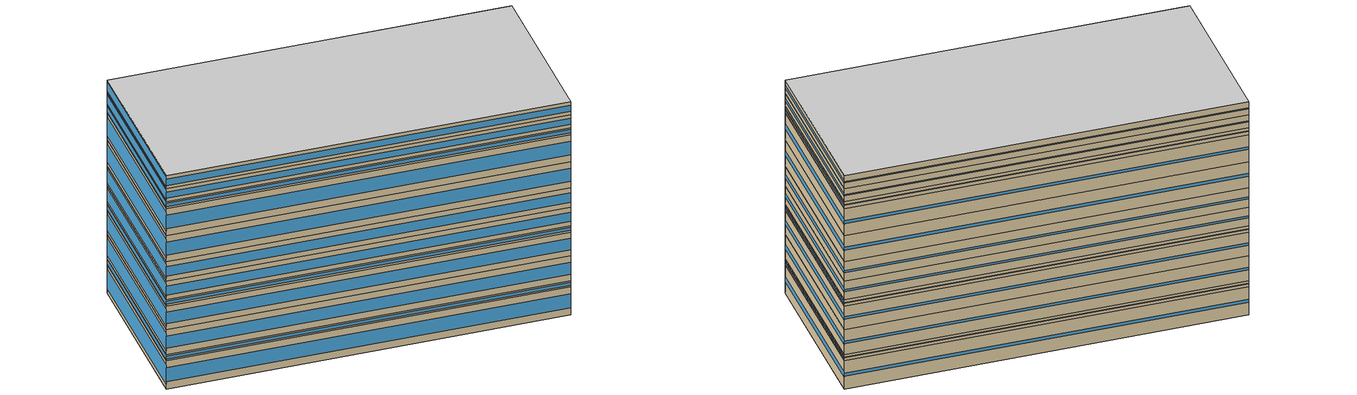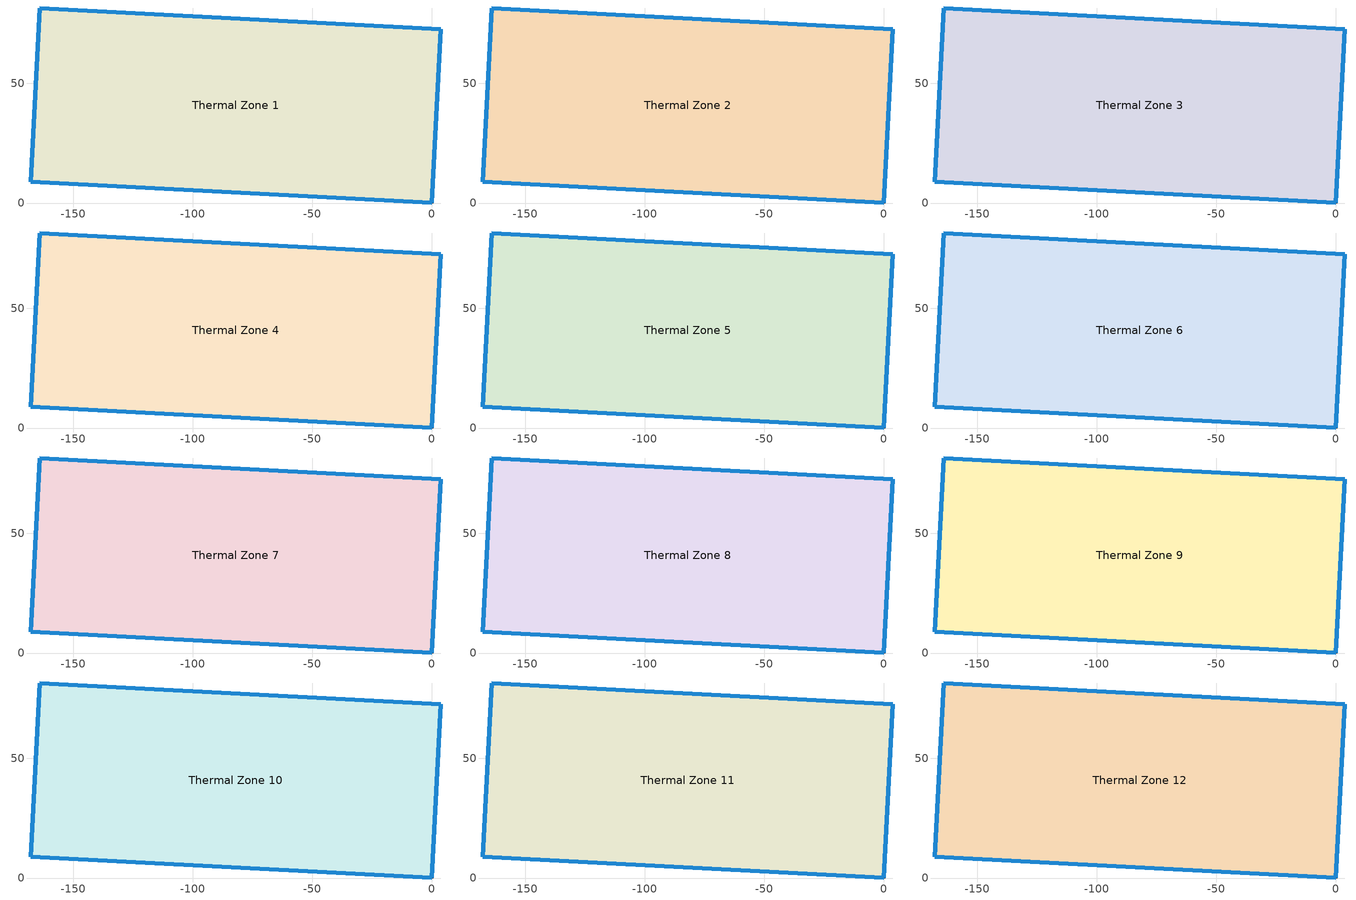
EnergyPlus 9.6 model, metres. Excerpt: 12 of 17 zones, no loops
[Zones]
Thermal Zone 1
 floor ground (ExtSlabCarpet): 0,0 -167.71,8.79 -163.9,81.57 3.81,72.78 z0
 wall outside (Ext Wall): -163.9,81.57 -167.71,8.79 0,0 3.81,72.78 -163.9,81.57 z0:13.33
 window (Ext Window): -163.9,81.56 -167.71,8.8 z2.13:11.2; 0,0.01 3.81,72.77 z5.47:7.86; -167.7,8.79 -0.01,0 z3.4:9.93; 3.8,72.78 -163.89,81.57 z6:7.33
Thermal Zone 2
 floor to Thermal Zone 1 (Interior Floor): 0,0 -167.71,8.79 -163.9,81.57 3.81,72.78 z13.33
 wall outside (Ext Wall): -163.9,81.57 -167.71,8.79 0,0 3.81,72.78 -163.9,81.57 z13.33:16.1
 window (Ext Window): -163.9,81.56 -167.71,8.8 z13.77:15.66; 0,0.01 3.81,72.77 z14.47:14.96; -167.7,8.79 -0.01,0 z14.04:15.39; 3.8,72.78 -163.89,81.57 z14.58:14.85
Thermal Zone 3
 floor to Thermal Zone 2 (Interior Floor): 0,0 -167.71,8.79 -163.9,81.57 3.81,72.78 z16.1
 wall outside (Ext Wall): -163.9,81.57 -167.71,8.79 0,0 3.81,72.78 -163.9,81.57 z16.1:27.74
 window (Ext Window): -163.9,81.56 -167.71,8.8 z17.96:25.88; 0,0.01 3.81,72.77 z20.87:22.97; -167.7,8.79 -0.01,0 z19.07:24.77; 3.8,72.78 -163.89,81.57 z21.34:22.5
Thermal Zone 4
 floor to Thermal Zone 3 (Interior Floor): 0,0 -167.71,8.79 -163.9,81.57 3.81,72.78 z27.74
 wall outside (Ext Wall): -163.9,81.57 -167.71,8.79 0,0 3.81,72.78 -163.9,81.57 z27.74:38.95
 window (Ext Window): -163.9,81.56 -167.71,8.8 z29.53:37.16; 0,0.01 3.81,72.77 z32.34:34.35; -167.7,8.79 -0.01,0 z30.6:36.09; 3.8,72.78 -163.89,81.57 z32.78:33.91
Thermal Zone 5
 floor to Thermal Zone 4 (Interior Floor): 0,0 -167.71,8.79 -163.9,81.57 3.81,72.78 z38.95
 wall outside (Ext Wall): -163.9,81.57 -167.71,8.79 0,0 3.81,72.78 -163.9,81.57 z38.95:41.85
 window (Ext Window): -163.9,81.56 -167.71,8.8 z39.41:41.39; 0,0.01 3.81,72.77 z40.14:40.66; -167.7,8.79 -0.01,0 z39.69:41.11; 3.8,72.78 -163.89,81.57 z40.25:40.54
Thermal Zone 6
 floor to Thermal Zone 5 (Interior Floor): 0,0 -167.71,8.79 -163.9,81.57 3.81,72.78 z41.85
 wall outside (Ext Wall): -163.9,81.57 -167.71,8.79 0,0 3.81,72.78 -163.9,81.57 z41.85:50.53
 window (Ext Window): -163.9,81.56 -167.71,8.8 z43.24:49.14; 0,0.01 3.81,72.77 z45.41:46.97; -167.7,8.79 -0.01,0 z44.06:48.32; 3.8,72.78 -163.89,81.57 z45.76:46.62
Thermal Zone 7
 floor to Thermal Zone 6 (Interior Floor): 0,0 -167.71,8.79 -163.9,81.57 3.81,72.78 z50.53
 wall outside (Ext Wall): -163.9,81.57 -167.71,8.79 0,0 3.81,72.78 -163.9,81.57 z50.53:59.75
 window (Ext Window): -163.9,81.56 -167.71,8.8 z52.01:58.27; 0,0.01 3.81,72.77 z54.31:55.97; -167.7,8.79 -0.01,0 z52.88:57.4; 3.8,72.78 -163.89,81.57 z54.68:55.6
Thermal Zone 8
 floor to Thermal Zone 7 (Interior Floor): 0,0 -167.71,8.79 -163.9,81.57 3.81,72.78 z59.75
 wall outside (Ext Wall): -163.9,81.57 -167.71,8.79 0,0 3.81,72.78 -163.9,81.57 z59.75:71.99
 window (Ext Window): -163.9,81.56 -167.71,8.8 z61.71:70.03; 0,0.01 3.81,72.77 z64.77:66.97; -167.7,8.79 -0.01,0 z62.87:68.87; 3.8,72.78 -163.89,81.57 z65.26:66.48
Thermal Zone 9
 floor to Thermal Zone 8 (Interior Floor): 0,0 -167.71,8.79 -163.9,81.57 3.81,72.78 z71.99
 wall outside (Ext Wall): -163.9,81.57 -167.71,8.79 0,0 3.81,72.78 -163.9,81.57 z71.99:84.75
 window (Ext Window): -163.9,81.56 -167.71,8.8 z74.03:82.71; 0,0.01 3.81,72.77 z77.22:79.52; -167.7,8.79 -0.01,0 z75.24:81.5; 3.8,72.78 -163.89,81.57 z77.73:79.01
Thermal Zone 10
 floor to Thermal Zone 9 (Interior Floor): 0,0 -167.71,8.79 -163.9,81.57 3.81,72.78 z84.75
 wall outside (Ext Wall): -163.9,81.57 -167.71,8.79 0,0 3.81,72.78 -163.9,81.57 z84.75:88.01
 window (Ext Window): -163.9,81.56 -167.71,8.8 z85.27:87.49; 0,0.01 3.81,72.77 z86.09:86.67; -167.7,8.79 -0.01,0 z85.58:87.18; 3.8,72.78 -163.89,81.57 z86.22:86.54
Thermal Zone 11
 floor to Thermal Zone 10 (Interior Floor): 0,0 -167.71,8.79 -163.9,81.57 3.81,72.78 z88.01
 wall outside (Ext Wall): -163.9,81.57 -167.71,8.79 0,0 3.81,72.78 -163.9,81.57 z88.01:94.02
 window (Ext Window): -163.9,81.56 -167.71,8.8 z88.97:93.06; 0,0.01 3.81,72.77 z90.47:91.56; -167.7,8.79 -0.01,0 z89.54:92.49; 3.8,72.78 -163.89,81.57 z90.71:91.32
Thermal Zone 12
 floor to Thermal Zone 11 (Interior Floor): 0,0 -167.71,8.79 -163.9,81.57 3.81,72.78 z94.02
 wall outside (Ext Wall): -163.9,81.57 -167.71,8.79 0,0 3.81,72.78 -163.9,81.57 z94.02:100.13
 window (Ext Window): -163.9,81.56 -167.71,8.8 z95:99.15; 0,0.01 3.81,72.77 z96.53:97.62; -167.7,8.79 -0.01,0 z95.58:98.57; 3.8,72.78 -163.89,81.57 z96.77:97.38
 ceiling to Thermal Zone 13 (Interior Ceiling): 3.81,72.78 -163.9,81.57 -167.71,8.79 0,0 z100.13
[Building]
Building 1: North Axis {deg}=-0
[Site:Location]
Washington Dc Dulles IntL Ar: Latitude {deg}=38.98; Longitude {deg}=-77.47; Time Zone {hr}=-5; Elevation {m}=82
[SizingPeriod:DesignDay] Day of Month=21; Dry-Bulb Temperature Range Modifier Type=DefaultMultipliers; Barometric Pressure {Pa}=86790; Rain Indicator=No; Snow Indicator=No; Daylight Saving Time Indicator=No; Begin Environment Reset Mode=FullResetAtBeginEnvironment
Name | Month | Day Type | Maximum Dry-Bulb Temperature {C} | Daily Dry-Bulb Temperature Range {deltaC} | Humidity Condition Type | Wetbulb or DewPoint at Maximum Dry-Bulb {C} | Wind Speed {m/s} | Wind Direction {deg} | Solar Model Indicator | ASHRAE Clear Sky Optical Depth for Beam Irradiance (taub) | ASHRAE Clear Sky Optical Depth for Diffuse Irradiance (taud) | Enthalpy at Maximum Dry-Bulb {J/kg} | Sky Clearness
SALT-LAKE-CITY-IAP Ann Clg .4% Condns DB=>MWB | 7 | SummerDesignDay | 36.5 | 14.4 | Wetbulb | 17.1 | 5 | 340 | ASHRAETau | 0.339 | 2.366
SALT-LAKE-CITY-IAP Ann Clg .4% Condns DP=>MDB | 7 | SummerDesignDay | 22.5 | 14.4 | Dewpoint | 15.6 | 5 | 340 | ASHRAETau | 0.339 | 2.366
SALT-LAKE-CITY-IAP Ann Clg .4% Condns Enth=>MDB | 7 | SummerDesignDay | 30.8 | 14.4 | Enthalpy |  | 5 | 340 | ASHRAETau | 0.339 | 2.366 | 59300
SALT-LAKE-CITY-IAP Ann Clg .4% Condns WB=>MDB | 7 | SummerDesignDay | 31.2 | 14.4 | Wetbulb | 19 | 5 | 340 | ASHRAETau | 0.339 | 2.366
SALT-LAKE-CITY-IAP Ann Htg 99.6% Condns DB | 1 | WinterDesignDay | -12.4 | 0 | Wetbulb | -12.4 | 2.6 | 140 | ASHRAEClearSky |  |  |  | 0
SALT-LAKE-CITY-IAP Ann Htg Wind 99.6% Condns WS=>MCDB | 1 | WinterDesignDay | 6.8 | 0 | Wetbulb | 6.8 | 12.4 | 140 | ASHRAEClearSky |  |  |  | 0
SALT-LAKE-CITY-IAP Ann Hum_n 99.6% Condns DP=>MCDB | 1 | WinterDesignDay | -10.7 | 0 | Dewpoint | -16.2 | 2.6 | 140 | ASHRAEClearSky |  |  |  | 0
[Material] Thermal Absorptance=0.9
Name | Roughness | Thickness m | Conductivity W/m-K | Density kg/m3 | Specific Heat J/kg-K | Solar Absorptance | Visible Absorptance
wall concrete | MediumRough | 0.398 | 0.5 | 2243 | 837 | 0.65 | 0.65
Wall Insulation [37] | MediumRough | 0.0681 | 0.0432 | 91 | 837 | 0.5 | 0.5
F16 Acoustic tile | MediumSmooth | 0.0191 | 0.06 | 368 | 590 | 0.3 | 0.3
M11 100mm lightweight concrete | MediumRough | 0.1016 | 0.53 | 1280 | 840 | 0.5 | 0.5
MAT-CC05 4 HW CONCRETE | Rough | 0.1016 | 1.311 | 2240 | 836.8 | 0.85 | 0.85
[Material:AirGap]
F05 Ceiling air space resistance: Thermal Resistance m2-K/W=0.18
[Material:NoMass]
CP02 CARPET PAD: Roughness=Smooth; Thermal Resistance m2-K/W=0.1; Thermal Absorptance=0.9; Solar Absorptance=0.8; Visible Absorptance=0.8
[WindowMaterial:SimpleGlazingSystem]
Window Material Simple Glazing System: U-Factor W/m2-K=1.51; Solar Heat Gain Coefficient=0.25
[Construction]
Ext Wall: wall concrete, Wall Insulation [37]
Ext Window: Window Material Simple Glazing System
ExtSlabCarpet: MAT-CC05 4 HW CONCRETE, CP02 CARPET PAD
Interior Ceiling: M11 100mm lightweight concrete, F05 Ceiling air space resistance, F16 Acoustic tile
Interior Floor: F16 Acoustic tile, F05 Ceiling air space resistance, M11 100mm lightweight concrete
[Zone]
Thermal Zone 1: 273, 0, 0, 0, , 1, , , , , , Yes
Thermal Zone 2: 273, 0, 0, 13.33, , 1, , , , , , Yes
Thermal Zone 3: 273, 0, 0, 16.1, , 1, , , , , , Yes
Thermal Zone 4: 273, 0, 0, 27.74, , 1, , , , , , Yes
Thermal Zone 5: 273, 0, 0, 38.95, , 1, , , , , , Yes
Thermal Zone 6: 273, 0, 0, 41.85, , 1, , , , , , Yes
Thermal Zone 7: 273, 0, 0, 50.53, , 1, , , , , , Yes
Thermal Zone 8: 273, 0, 0, 59.75, , 1, , , , , , Yes
Thermal Zone 9: 273, 0, 0, 71.99, , 1, , , , , , Yes
Thermal Zone 10: 273, 0, 0, 84.75, , 1, , , , , , Yes
Thermal Zone 11: 273, 0, 0, 88.01, , 1, , , , , , Yes
Thermal Zone 12: 273, 0, 0, 94.02, , 1, , , , , , Yes
[AvailabilityManager:Scheduled] Schedule=Always On Discrete
Packaged Rooftop Air Conditioner 1 Availability Manager; Air Loop HVAC Outdoor Air System 1 Availability Manager; Packaged Rooftop Air Conditioner 2 Availability Manager; Air Loop HVAC Outdoor Air System 2 Availability Manager; Packaged Rooftop Air Conditioner 3 Availability Manager; Air Loop HVAC Outdoor Air System 3 Availability Manager; Packaged Rooftop Air Conditioner 4 Availability Manager; Air Loop HVAC Outdoor Air System 4 Availability Manager
[Schedule:Constant]
Always On Discrete: Hourly Value=1
